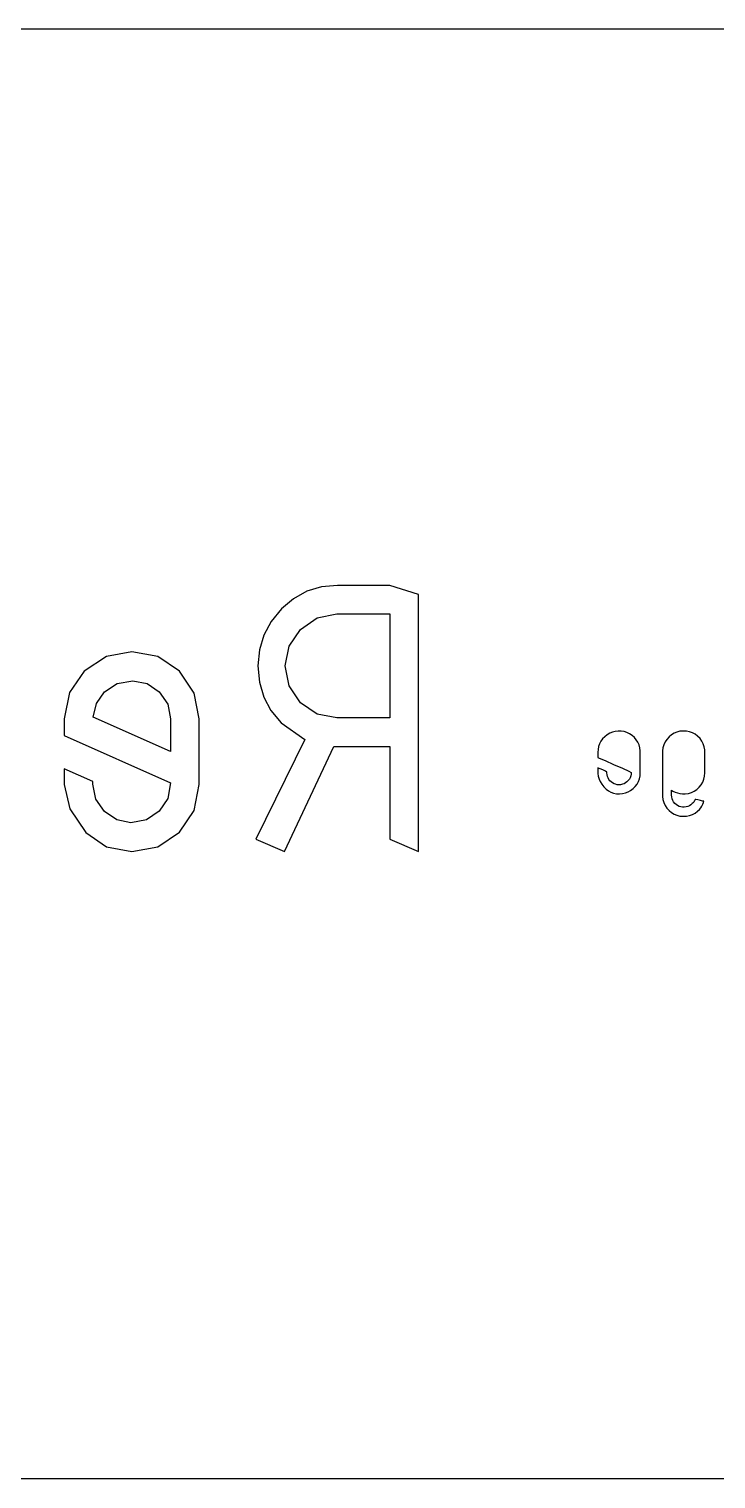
# Model space of a CAD drawing. Header units: metres. Extents: x 523 to 912, y 992 to 1102.
# Drawn here: x 723.9 to 776, y 991.7 to 1101.7 of the extents above; entities that cross this region are included whole.
import ezdxf

# ---------------------------------------------------------------- set-up
doc = ezdxf.new("R2010")
doc.units = ezdxf.units.M

msp = doc.modelspace()

# ---------------------------------------------------------------- linework, layer by layer
at = {"layer": 'COMPONENT0'}
for p, q in [((746.04, 1059.35, 0), (744.93, 1059.02, 0)), ((747.24, 1059.46, 0), (746.04, 1059.35, 0)), ((751.21, 1059.46, 0), (747.24, 1059.46, 0)), ((753.38, 1058.79, 0), (751.21, 1059.46, 0)), ((743.91, 1058.46, 0), (742.99, 1057.68, 0)), ((744.93, 1059.02, 0), (743.91, 1058.46, 0)), ((753.38, 1039.27, 0), (753.38, 1058.79, 0)), ((742.99, 1057.68, 0), (742.21, 1056.73, 0)), ((745.7, 1057.01, 0), (747.2, 1057.3, 0)), ((747.2, 1057.3, 0), (751.21, 1057.3, 0)), ((751.21, 1057.3, 0), (751.21, 1049.41, 0)), ((742.21, 1056.73, 0), (741.66, 1055.69, 0)), ((743.57, 1054.86, 0), (744.44, 1056.13, 0)), ((744.44, 1056.13, 0), (745.7, 1057.01, 0)), ((741.66, 1055.69, 0), (741.33, 1054.57, 0)), ((729.73, 1054.07, 0), (728.04, 1052.95, 0)), ((731.65, 1054.44, 0), (729.73, 1054.07, 0)), ((733.61, 1054.07, 0), (731.65, 1054.44, 0)), ((735.26, 1052.95, 0), (733.61, 1054.07, 0)), ((741.33, 1054.57, 0), (741.21, 1053.36, 0)), ((743.29, 1053.36, 0), (743.57, 1054.86, 0)), ((728.04, 1052.95, 0), (726.91, 1051.34, 0)), ((736.37, 1051.3, 0), (735.26, 1052.95, 0)), ((741.21, 1053.36, 0), (741.32, 1052.13, 0)), ((743.57, 1051.84, 0), (743.29, 1053.36, 0)), ((729.57, 1051.39, 0), (730.54, 1052.03, 0)), ((730.54, 1052.03, 0), (731.73, 1052.24, 0)), ((731.73, 1052.24, 0), (732.8, 1052.03, 0)), ((732.8, 1052.03, 0), (733.73, 1051.39, 0)), ((741.32, 1052.13, 0), (741.65, 1051, 0)), ((744.44, 1050.57, 0), (743.57, 1051.84, 0)), ((726.91, 1051.34, 0), (726.53, 1049.35, 0)), ((728.71, 1049.48, 0), (728.96, 1050.52, 0)), ((728.96, 1050.52, 0), (729.57, 1051.39, 0)), ((733.73, 1051.39, 0), (734.37, 1050.45, 0)), ((736.75, 1049.35, 0), (736.37, 1051.3, 0)), ((741.65, 1051, 0), (742.2, 1049.97, 0)), ((745.7, 1049.7, 0), (744.44, 1050.57, 0)), ((734.58, 1046.87, 0), (728.71, 1049.48, 0)), ((734.37, 1050.45, 0), (734.58, 1049.35, 0)), ((742.2, 1049.97, 0), (742.97, 1049.04, 0)), ((747.2, 1049.41, 0), (745.7, 1049.7, 0)), ((751.21, 1049.41, 0), (747.2, 1049.41, 0)), ((726.53, 1049.35, 0), (726.53, 1048.07, 0)), ((734.58, 1049.35, 0), (734.58, 1046.87, 0)), ((736.75, 1044.36, 0), (736.75, 1049.35, 0)), ((742.97, 1049.04, 0), (744.76, 1047.77, 0)), ((726.53, 1048.07, 0), (734.58, 1044.5, 0)), ((744.76, 1047.77, 0), (741.05, 1040.22, 0)), ((743.23, 1039.27, 0), (746.96, 1047.25, 0)), ((746.96, 1047.25, 0), (747.24, 1047.25, 0)), ((747.24, 1047.25, 0), (751.21, 1047.25, 0)), ((751.21, 1047.25, 0), (751.21, 1040.22, 0)), ((728.7, 1044.59, 0), (726.53, 1045.55, 0)), ((726.53, 1045.55, 0), (726.53, 1044.36, 0)), ((726.53, 1044.36, 0), (726.94, 1042.51, 0)), ((728.7, 1044.4, 0), (728.7, 1044.59, 0)), ((728.93, 1043.25, 0), (728.7, 1044.4, 0)), ((734.58, 1044.5, 0), (734.37, 1043.31, 0)), ((736.37, 1042.4, 0), (736.75, 1044.36, 0)), ((729.57, 1042.32, 0), (728.93, 1043.25, 0)), ((734.37, 1043.31, 0), (733.73, 1042.34, 0)), ((726.94, 1042.51, 0), (728.16, 1040.73, 0)), ((730.5, 1041.68, 0), (729.57, 1042.32, 0)), ((733.73, 1042.34, 0), (732.76, 1041.68, 0)), ((735.26, 1040.76, 0), (736.37, 1042.4, 0)), ((728.16, 1040.73, 0), (729.72, 1039.64, 0)), ((731.57, 1041.46, 0), (730.5, 1041.68, 0)), ((732.76, 1041.68, 0), (731.57, 1041.46, 0)), ((733.61, 1039.64, 0), (735.26, 1040.76, 0)), ((729.72, 1039.64, 0), (731.65, 1039.27, 0)), ((731.65, 1039.27, 0), (733.61, 1039.64, 0)), ((741.05, 1040.22, 0), (743.23, 1039.27, 0)), ((751.21, 1040.22, 0), (753.38, 1039.27, 0))]:
    msp.add_line(p, q, dxfattribs=at)
at = {"layer": 'COMPONENT1'}
for p, q in [((768.1, 1048.34, 0), (767.89, 1048.25, 0)), ((768.31, 1048.39, 0), (768.1, 1048.34, 0)), ((768.53, 1048.42, 0), (768.31, 1048.39, 0)), ((768.76, 1048.41, 0), (768.53, 1048.42, 0)), ((768.99, 1048.38, 0), (768.76, 1048.41, 0)), ((769.2, 1048.31, 0), (768.99, 1048.38, 0)), ((769.4, 1048.22, 0), (769.2, 1048.31, 0)), ((772.99, 1048.34, 0), (772.78, 1048.25, 0)), ((773.22, 1048.4, 0), (772.99, 1048.34, 0)), ((773.47, 1048.42, 0), (773.22, 1048.4, 0)), ((773.71, 1048.41, 0), (773.47, 1048.42, 0)), ((773.95, 1048.36, 0), (773.71, 1048.41, 0)), ((774.17, 1048.28, 0), (773.95, 1048.36, 0)), ((767.05, 1047.24, 0), (767.01, 1047.01, 0)), ((767.12, 1047.45, 0), (767.05, 1047.24, 0)), ((767.22, 1047.64, 0), (767.12, 1047.45, 0)), ((767.35, 1047.82, 0), (767.22, 1047.64, 0)), ((767.51, 1047.99, 0), (767.35, 1047.82, 0)), ((767.7, 1048.14, 0), (767.51, 1047.99, 0)), ((767.89, 1048.25, 0), (767.7, 1048.14, 0)), ((769.59, 1048.09, 0), (769.4, 1048.22, 0)), ((769.76, 1047.93, 0), (769.59, 1048.09, 0)), ((769.91, 1047.76, 0), (769.76, 1047.93, 0)), ((770.03, 1047.57, 0), (769.91, 1047.76, 0)), ((770.12, 1047.37, 0), (770.03, 1047.57, 0)), ((770.18, 1047.15, 0), (770.12, 1047.37, 0)), ((771.99, 1047.38, 0), (771.93, 1047.15, 0)), ((772.09, 1047.59, 0), (771.99, 1047.38, 0)), ((772.22, 1047.79, 0), (772.09, 1047.59, 0)), ((772.39, 1047.97, 0), (772.22, 1047.79, 0)), ((772.58, 1048.13, 0), (772.39, 1047.97, 0)), ((772.78, 1048.25, 0), (772.58, 1048.13, 0)), ((774.37, 1048.17, 0), (774.17, 1048.28, 0)), ((774.56, 1048.02, 0), (774.37, 1048.17, 0)), ((774.74, 1047.85, 0), (774.56, 1048.02, 0)), ((774.88, 1047.65, 0), (774.74, 1047.85, 0)), ((774.99, 1047.45, 0), (774.88, 1047.65, 0)), ((775.06, 1047.22, 0), (774.99, 1047.45, 0)), ((775.1, 1046.99, 0), (775.06, 1047.22, 0)), ((767.01, 1047.01, 0), (767, 1046.82, 0)), ((767, 1046.82, 0), (767, 1046.77, 0)), ((767, 1046.77, 0), (767, 1046.68, 0)), ((767, 1046.68, 0), (767, 1046.57, 0)), ((767, 1046.57, 0), (767, 1046.48, 0)), ((767, 1046.48, 0), (767, 1046.42, 0)), ((767, 1046.42, 0), (767.1, 1046.37, 0)), ((767.1, 1046.37, 0), (767.54, 1046.18, 0)), ((767.54, 1046.18, 0), (768.19, 1045.89, 0)), ((770.21, 1046.92, 0), (770.18, 1047.15, 0)), ((770.21, 1046.78, 0), (770.21, 1046.92, 0)), ((770.21, 1046.52, 0), (770.21, 1046.78, 0)), ((770.21, 1046.13, 0), (770.21, 1046.52, 0)), ((770.21, 1045.72, 0), (770.21, 1046.13, 0)), ((771.93, 1047.15, 0), (771.9, 1046.91, 0)), ((771.9, 1046.91, 0), (771.9, 1046.69, 0)), ((771.9, 1046.69, 0), (771.9, 1046.07, 0)), ((775.11, 1046.8, 0), (775.1, 1046.99, 0)), ((775.11, 1046.57, 0), (775.11, 1046.8, 0)), ((775.11, 1046.18, 0), (775.11, 1046.57, 0)), ((775.11, 1045.74, 0), (775.11, 1046.18, 0)), ((767.08, 1045.59, 0), (767, 1045.63, 0)), ((767, 1045.63, 0), (767, 1045.54, 0)), ((767, 1045.54, 0), (767, 1045.44, 0)), ((767, 1045.44, 0), (767, 1045.34, 0)), ((767, 1045.34, 0), (767, 1045.27, 0)), ((767, 1045.27, 0), (767, 1045.2, 0)), ((767, 1045.2, 0), (767.02, 1044.99, 0)), ((767.24, 1045.52, 0), (767.08, 1045.59, 0)), ((767.42, 1045.44, 0), (767.24, 1045.52, 0)), ((767.58, 1045.37, 0), (767.42, 1045.44, 0)), ((767.68, 1045.3, 0), (767.58, 1045.37, 0)), ((767.68, 1045.25, 0), (767.68, 1045.3, 0)), ((767.69, 1045.11, 0), (767.68, 1045.25, 0)), ((767.72, 1044.98, 0), (767.69, 1045.11, 0)), ((768.19, 1045.89, 0), (768.85, 1045.6, 0)), ((768.85, 1045.6, 0), (769.35, 1045.37, 0)), ((769.35, 1045.37, 0), (769.53, 1045.28, 0)), ((769.49, 1045.01, 0), (769.44, 1044.88, 0)), ((769.52, 1045.14, 0), (769.49, 1045.01, 0)), ((769.53, 1045.28, 0), (769.52, 1045.14, 0)), ((770.15, 1044.8, 0), (770.19, 1045.02, 0)), ((770.19, 1045.02, 0), (770.21, 1045.25, 0)), ((770.21, 1045.39, 0), (770.21, 1045.72, 0)), ((770.21, 1045.25, 0), (770.21, 1045.39, 0)), ((771.9, 1046.07, 0), (771.9, 1045.18, 0)), ((771.9, 1045.18, 0), (771.9, 1044.3, 0)), ((775.09, 1044.99, 0), (775.11, 1045.24, 0)), ((775.11, 1045.39, 0), (775.11, 1045.74, 0)), ((775.11, 1045.24, 0), (775.11, 1045.39, 0)), ((767.02, 1044.99, 0), (767.08, 1044.78, 0)), ((767.08, 1044.78, 0), (767.17, 1044.58, 0)), ((767.17, 1044.58, 0), (767.29, 1044.38, 0)), ((767.29, 1044.38, 0), (767.45, 1044.18, 0)), ((767.45, 1044.18, 0), (767.62, 1044.01, 0)), ((767.62, 1044.01, 0), (767.79, 1043.88, 0)), ((767.77, 1044.86, 0), (767.72, 1044.98, 0)), ((767.83, 1044.75, 0), (767.77, 1044.86, 0)), ((767.91, 1044.65, 0), (767.83, 1044.75, 0)), ((768.01, 1044.56, 0), (767.91, 1044.65, 0)), ((768.11, 1044.48, 0), (768.01, 1044.56, 0)), ((768.22, 1044.42, 0), (768.11, 1044.48, 0)), ((768.34, 1044.38, 0), (768.22, 1044.42, 0)), ((768.46, 1044.35, 0), (768.34, 1044.38, 0)), ((768.58, 1044.34, 0), (768.46, 1044.35, 0)), ((768.72, 1044.35, 0), (768.58, 1044.34, 0)), ((768.86, 1044.38, 0), (768.72, 1044.35, 0)), ((768.98, 1044.42, 0), (768.86, 1044.38, 0)), ((769.1, 1044.48, 0), (768.98, 1044.42, 0)), ((769.2, 1044.56, 0), (769.1, 1044.48, 0)), ((769.3, 1044.66, 0), (769.2, 1044.56, 0)), ((769.29, 1043.8, 0), (769.48, 1043.91, 0)), ((769.38, 1044.77, 0), (769.3, 1044.66, 0)), ((769.44, 1044.88, 0), (769.38, 1044.77, 0)), ((769.48, 1043.91, 0), (769.66, 1044.05, 0)), ((769.66, 1044.05, 0), (769.83, 1044.21, 0)), ((769.83, 1044.21, 0), (769.97, 1044.4, 0)), ((769.97, 1044.4, 0), (770.07, 1044.59, 0)), ((770.07, 1044.59, 0), (770.15, 1044.8, 0)), ((771.9, 1044.3, 0), (771.9, 1043.68, 0)), ((772.58, 1043.88, 0), (772.58, 1043.94, 0)), ((772.58, 1043.94, 0), (772.69, 1043.86, 0)), ((774.3, 1043.85, 0), (774.49, 1043.99, 0)), ((774.49, 1043.99, 0), (774.68, 1044.16, 0)), ((774.68, 1044.16, 0), (774.83, 1044.34, 0)), ((774.83, 1044.34, 0), (774.95, 1044.55, 0)), ((774.95, 1044.55, 0), (775.04, 1044.76, 0)), ((775.04, 1044.76, 0), (775.09, 1044.99, 0)), ((767.79, 1043.88, 0), (767.98, 1043.78, 0)), ((767.98, 1043.78, 0), (768.18, 1043.7, 0)), ((768.18, 1043.7, 0), (768.4, 1043.66, 0)), ((768.4, 1043.66, 0), (768.63, 1043.65, 0)), ((768.63, 1043.65, 0), (768.87, 1043.67, 0)), ((768.87, 1043.67, 0), (769.08, 1043.72, 0)), ((769.08, 1043.72, 0), (769.29, 1043.8, 0)), ((771.9, 1043.68, 0), (771.9, 1043.46, 0)), ((771.9, 1043.46, 0), (771.93, 1043.22, 0)), ((771.93, 1043.22, 0), (771.99, 1042.99, 0)), ((771.99, 1042.99, 0), (772.09, 1042.78, 0)), ((772.58, 1043.79, 0), (772.58, 1043.88, 0)), ((772.58, 1043.68, 0), (772.58, 1043.79, 0)), ((772.58, 1043.6, 0), (772.58, 1043.68, 0)), ((772.58, 1043.56, 0), (772.58, 1043.6, 0)), ((772.59, 1043.42, 0), (772.58, 1043.56, 0)), ((772.62, 1043.28, 0), (772.59, 1043.42, 0)), ((772.67, 1043.15, 0), (772.62, 1043.28, 0)), ((772.74, 1043.04, 0), (772.67, 1043.15, 0)), ((772.69, 1043.86, 0), (772.86, 1043.78, 0)), ((772.82, 1042.93, 0), (772.74, 1043.04, 0)), ((772.93, 1042.84, 0), (772.82, 1042.93, 0)), ((772.86, 1043.78, 0), (773.03, 1043.72, 0)), ((773.04, 1042.76, 0), (772.93, 1042.84, 0)), ((773.03, 1043.72, 0), (773.21, 1043.68, 0)), ((773.21, 1043.68, 0), (773.4, 1043.65, 0)), ((773.4, 1043.65, 0), (773.62, 1043.65, 0)), ((773.62, 1043.65, 0), (773.86, 1043.69, 0)), ((773.86, 1043.69, 0), (774.09, 1043.75, 0)), ((774.05, 1042.83, 0), (773.93, 1042.75, 0)), ((774.15, 1042.92, 0), (774.05, 1042.83, 0)), ((774.09, 1043.75, 0), (774.3, 1043.85, 0)), ((774.21, 1042.97, 0), (774.15, 1042.92, 0)), ((774.26, 1043.03, 0), (774.21, 1042.97, 0)), ((774.3, 1043.1, 0), (774.26, 1043.03, 0)), ((774.34, 1043.16, 0), (774.3, 1043.1, 0)), ((774.36, 1043.23, 0), (774.34, 1043.16, 0)), ((774.42, 1043.22, 0), (774.36, 1043.23, 0)), ((774.58, 1043.19, 0), (774.42, 1043.22, 0)), ((774.77, 1043.15, 0), (774.58, 1043.19, 0)), ((774.94, 1043.11, 0), (774.77, 1043.15, 0)), ((774.89, 1042.73, 0), (774.96, 1042.86, 0)), ((775.04, 1043.09, 0), (774.94, 1043.11, 0)), ((774.96, 1042.86, 0), (775.01, 1042.99, 0)), ((775.01, 1042.99, 0), (775.04, 1043.09, 0)), ((772.09, 1042.78, 0), (772.22, 1042.58, 0)), ((772.22, 1042.58, 0), (772.39, 1042.4, 0)), ((772.39, 1042.4, 0), (772.58, 1042.24, 0)), ((772.58, 1042.24, 0), (772.78, 1042.12, 0)), ((772.78, 1042.12, 0), (772.99, 1042.03, 0)), ((772.99, 1042.03, 0), (773.22, 1041.97, 0)), ((773.16, 1042.7, 0), (773.04, 1042.76, 0)), ((773.28, 1042.66, 0), (773.16, 1042.7, 0)), ((773.22, 1041.97, 0), (773.47, 1041.95, 0)), ((773.41, 1042.64, 0), (773.28, 1042.66, 0)), ((773.55, 1042.64, 0), (773.41, 1042.64, 0)), ((773.47, 1041.95, 0), (773.71, 1041.96, 0)), ((773.68, 1042.66, 0), (773.55, 1042.64, 0)), ((773.81, 1042.7, 0), (773.68, 1042.66, 0)), ((773.71, 1041.96, 0), (773.95, 1042, 0)), ((773.93, 1042.75, 0), (773.81, 1042.7, 0)), ((773.95, 1042, 0), (774.17, 1042.08, 0)), ((774.17, 1042.08, 0), (774.37, 1042.2, 0)), ((774.37, 1042.2, 0), (774.56, 1042.34, 0)), ((774.56, 1042.34, 0), (774.7, 1042.48, 0)), ((774.7, 1042.48, 0), (774.8, 1042.6, 0)), ((774.8, 1042.6, 0), (774.89, 1042.73, 0))]:
    msp.add_line(p, q, dxfattribs=at)
at = {"layer": 'GROUP0'}
for p, q in [((599.79, 1101.68, 0), (834.79, 1101.68, 0)), ((876.79, 991.68, 0), (557.79, 991.68, 0))]:
    msp.add_line(p, q, dxfattribs=at)

doc.saveas('drawing.dxf')
